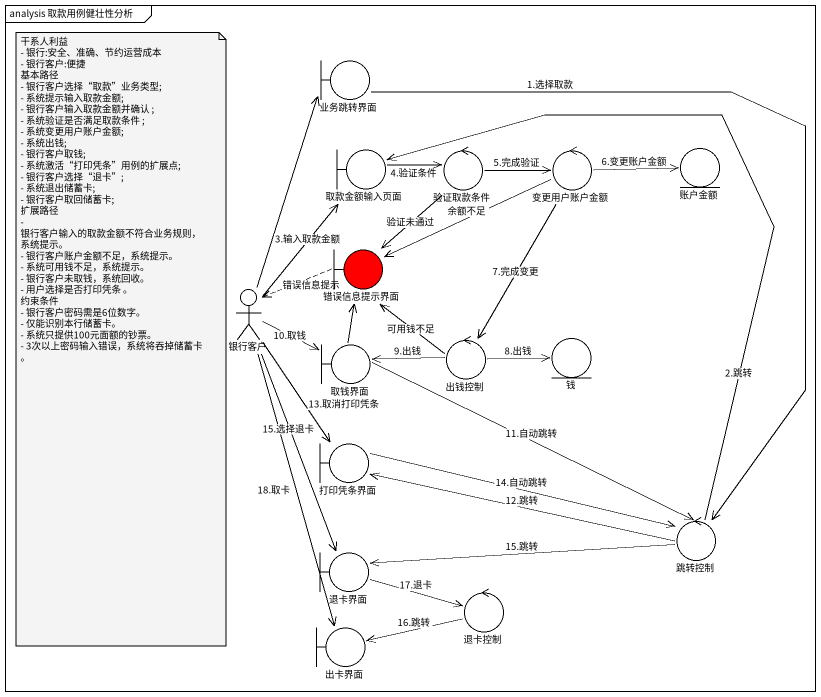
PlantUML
@startuml
mainframe analysis 取款用例健壮性分析
boundary 业务跳转界面
boundary 取款金额输入页面
control 验证取款条件
control 变更用户账户金额
entity 账户金额
boundary 错误信息提示界面 #FF0000
actor 银行客户
boundary 取钱界面
control 出钱控制
entity 钱
boundary 打印凭条界面
control 跳转控制
boundary 退卡界面
control 退卡控制
boundary 出卡界面
业务跳转界面 --> 跳转控制 : 1.选择取款
取款金额输入页面 -right-> 验证取款条件 : 4.验证条件
验证取款条件 -right-> 变更用户账户金额 : 5.完成验证
验证取款条件 --> 错误信息提示界面 : 验证未通过
变更用户账户金额 -right-> 账户金额 : 6.变更账户金额
变更用户账户金额 -left-> 错误信息提示界面 : 余额不足
变更用户账户金额 --> 出钱控制 : 7.完成变更
错误信息提示界面 .left.> 银行客户 : 错误信息提示
银行客户 -up-> 业务跳转界面
银行客户 -up-> 取款金额输入页面 : 3.输入取款金额
银行客户 -right-> 取钱界面 : 10.取钱
银行客户 --> 打印凭条界面 : 13.取消打印凭条
银行客户 --> 退卡界面 : 15.选择退卡
银行客户 --> 出卡界面 : 18.取卡
取钱界面 -up-> 错误信息提示界面
取钱界面 -right-> 跳转控制 : 11.自动跳转
出钱控制 -up-> 错误信息提示界面 : 可用钱不足
出钱控制 -left-> 取钱界面 : 9.出钱
出钱控制 -right-> 钱 : 8.出钱
打印凭条界面 -right-> 跳转控制 : 14.自动跳转
跳转控制 -up-> 取款金额输入页面 : 2.跳转
跳转控制 -left-> 打印凭条界面 : 12.跳转
跳转控制 -left-> 退卡界面 : 15.跳转
退卡界面 -right-> 退卡控制 : 17.退卡
退卡控制 -left-> 出卡界面 : 16.跳转
note as N1
  干系人利益
  - 银行:安全、准确、节约运营成本
  - 银行客户:便捷
  基本路径
  - 银行客户选择“取款”业务类型;
  - 系统提示输入取款金额;
  - 银行客户输入取款金额并确认 ;
  - 系统验证是否满足取款条件 ;
  - 系统变更用户账户金额;
  - 系统出钱;
  - 银行客户取钱;
  - 系统激活“打印凭条”用例的扩展点;
  - 银行客户选择“退卡”;
  - 系统退出储蓄卡;
  - 银行客户取回储蓄卡;
  扩展路径
  - 银行客户输入的取款金额不符合业务规则，系统提示。
  - 银行客户账户金额不足，系统提示。
  - 系统可用钱不足，系统提示。
  - 银行客户未取钱，系统回收。
  - 用户选择是否打印凭条 。
  约束条件
  - 银行客户密码需是6位数字。
  - 仅能识别本行储蓄卡。
  - 系统只提供100元面额的钞票。
  - 3次以上密码输入错误，系统将吞掉储蓄卡 。
end note
@enduml
